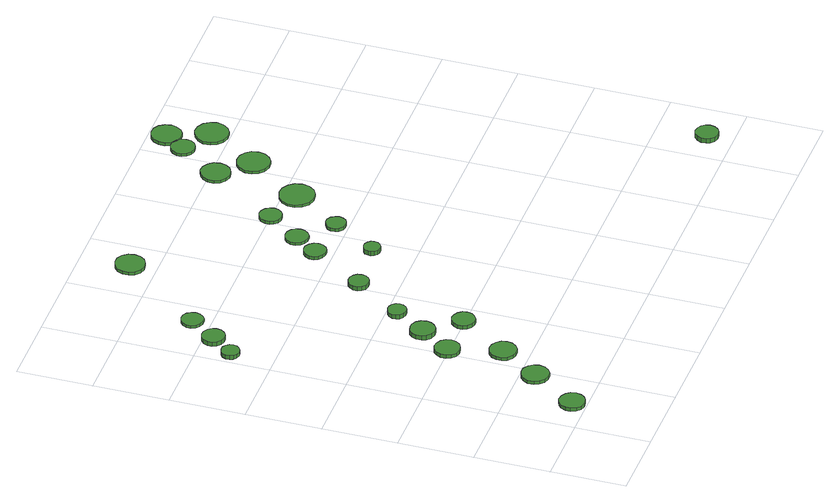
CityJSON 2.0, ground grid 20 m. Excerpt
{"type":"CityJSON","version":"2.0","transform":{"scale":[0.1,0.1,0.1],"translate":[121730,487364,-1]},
"CityObjects":{
"tree1":{"type":"SolitaryVegetationObject","attributes":{"function":"something"},"geometry":[{"type":"MultiSurface","lod":"1","boundaries":[[[0,1,2,3,4,5,6,7,8,9,10,11,12,13,14]],[[15,16,17,18,19,20,21,22,23,24,25,26,27,28,29]],[[0,29,28,1]],[[1,28,27,2]],[[2,27,26,3]],[[3,26,25,4]],[[4,25,24,5]],[[5,24,23,6]],[[6,23,22,7]],[[7,22,21,8]],[[8,21,20,9]],[[9,20,19,10]],[[10,19,18,11]],[[11,18,17,12]],[[12,17,16,13]],[[13,16,15,14]],[[14,15,29,0]]]}]},
"tree2":{"type":"SolitaryVegetationObject","attributes":{"function":"something"},"geometry":[{"type":"MultiSurface","lod":"1","boundaries":[[[30,31,32,33,34,35,36,37,38,39,40,41,42,43,44]],[[45,46,47,48,49,50,51,52,53,54,55,56,57,58,59]],[[30,59,58,31]],[[31,58,57,32]],[[32,57,56,33]],[[33,56,55,34]],[[34,55,54,35]],[[35,54,53,36]],[[36,53,52,37]],[[37,52,51,38]],[[38,51,50,39]],[[39,50,49,40]],[[40,49,48,41]],[[41,48,47,42]],[[42,47,46,43]],[[43,46,45,44]],[[44,45,59,30]]]}]},
"tree3":{"type":"SolitaryVegetationObject","attributes":{"function":"something"},"geometry":[{"type":"MultiSurface","lod":"1","boundaries":[[[60,61,62,63,64,65,66,67,68,69,70,71,72,73,74]],[[75,76,77,78,79,80,81,82,83,84,85,86,87,88,89]],[[60,89,88,61]],[[61,88,87,62]],[[62,87,86,63]],[[63,86,85,64]],[[64,85,84,65]],[[65,84,83,66]],[[66,83,82,67]],[[67,82,81,68]],[[68,81,80,69]],[[69,80,79,70]],[[70,79,78,71]],[[71,78,77,72]],[[72,77,76,73]],[[73,76,75,74]],[[74,75,89,60]]]}]},
"tree4":{"type":"SolitaryVegetationObject","attributes":{"function":"something"},"geometry":[{"type":"MultiSurface","lod":"1","boundaries":[[[90,91,92,93,94,95,96,97,98,99,100,101,102,103,104]],[[105,106,107,108,109,110,111,112,113,114,115,116,117,118,119]],[[90,119,118,91]],[[91,118,117,92]],[[92,117,116,93]],[[93,116,115,94]],[[94,115,114,95]],[[95,114,113,96]],[[96,113,112,97]],[[97,112,111,98]],[[98,111,110,99]],[[99,110,109,100]],[[100,109,108,101]],[[101,108,107,102]],[[102,107,106,103]],[[103,106,105,104]],[[104,105,119,90]]]}]},
"tree5":{"type":"SolitaryVegetationObject","attributes":{"function":"something"},"geometry":[{"type":"MultiSurface","lod":"1","boundaries":[[[120,121,122,123,124,125,126,127,128,129,130,131,132,133,134]],[[135,136,137,138,139,140,141,142,143,144,145,146,147,148,149]],[[120,149,148,121]],[[121,148,147,122]],[[122,147,146,123]],[[123,146,145,124]],[[124,145,144,125]],[[125,144,143,126]],[[126,143,142,127]],[[127,142,141,128]],[[128,141,140,129]],[[129,140,139,130]],[[130,139,138,131]],[[131,138,137,132]],[[132,137,136,133]],[[133,136,135,134]],[[134,135,149,120]]]}]},
"tree6":{"type":"SolitaryVegetationObject","attributes":{"function":"something"},"geometry":[{"type":"MultiSurface","lod":"1","boundaries":[[[150,151,152,153,154,155,156,157,158,159,160,161,162,163,164]],[[165,166,167,168,169,170,171,172,173,174,175,176,177,178,179]],[[150,179,178,151]],[[151,178,177,152]],[[152,177,176,153]],[[153,176,175,154]],[[154,175,174,155]],[[155,174,173,156]],[[156,173,172,157]],[[157,172,171,158]],[[158,171,170,159]],[[159,170,169,160]],[[160,169,168,161]],[[161,168,167,162]],[[162,167,166,163]],[[163,166,165,164]],[[164,165,179,150]]]}]},
"tree7":{"type":"SolitaryVegetationObject","attributes":{"function":"something"},"geometry":[{"type":"MultiSurface","lod":"1","boundaries":[[[180,181,182,183,184,185,186,187,188,189,190,191,192,193,194]],[[195,196,197,198,199,200,201,202,203,204,205,206,207,208,209]],[[180,209,208,181]],[[181,208,207,182]],[[182,207,206,183]],[[183,206,205,184]],[[184,205,204,185]],[[185,204,203,186]],[[186,203,202,187]],[[187,202,201,188]],[[188,201,200,189]],[[189,200,199,190]],[[190,199,198,191]],[[191,198,197,192]],[[192,197,196,193]],[[193,196,195,194]],[[194,195,209,180]]]}]},
"tree8":{"type":"SolitaryVegetationObject","attributes":{"function":"something"},"geometry":[{"type":"MultiSurface","lod":"1","boundaries":[[[210,211,212,213,214,215,216,217,218,219,220,221,222,223,224]],[[225,226,227,228,229,230,231,232,233,234,235,236,237,238,239]],[[210,239,238,211]],[[211,238,237,212]],[[212,237,236,213]],[[213,236,235,214]],[[214,235,234,215]],[[215,234,233,216]],[[216,233,232,217]],[[217,232,231,218]],[[218,231,230,219]],[[219,230,229,220]],[[220,229,228,221]],[[221,228,227,222]],[[222,227,226,223]],[[223,226,225,224]],[[224,225,239,210]]]}]},
"tree9":{"type":"SolitaryVegetationObject","attributes":{"function":"something"},"geometry":[{"type":"MultiSurface","lod":"1","boundaries":[[[240,241,242,243,244,245,246,247,248,249,250,251,252,253,254]],[[255,256,257,258,259,260,261,262,263,264,265,266,267,268,269]],[[240,269,268,241]],[[241,268,267,242]],[[242,267,266,243]],[[243,266,265,244]],[[244,265,264,245]],[[245,264,263,246]],[[246,263,262,247]],[[247,262,261,248]],[[248,261,260,249]],[[249,260,259,250]],[[250,259,258,251]],[[251,258,257,252]],[[252,257,256,253]],[[253,256,255,254]],[[254,255,269,240]]]}]},
"tree10":{"type":"SolitaryVegetationObject","attributes":{"function":"something"},"geometry":[{"type":"MultiSurface","lod":"1","boundaries":[[[270,271,272,273,274,275,276,277,278,279,280,281,282,283,284]],[[285,286,287,288,289,290,291,292,293,294,295,296,297,298,299]],[[270,299,298,271]],[[271,298,297,272]],[[272,297,296,273]],[[273,296,295,274]],[[274,295,294,275]],[[275,294,293,276]],[[276,293,292,277]],[[277,292,291,278]],[[278,291,290,279]],[[279,290,289,280]],[[280,289,288,281]],[[281,288,287,282]],[[282,287,286,283]],[[283,286,285,284]],[[284,285,299,270]]]}]},
"tree11":{"type":"SolitaryVegetationObject","attributes":{"function":"something"},"geometry":[{"type":"MultiSurface","lod":"1","boundaries":[[[300,301,302,303,304,305,306,307,308,309,310,311,312,313,314]],[[315,316,317,318,319,320,321,322,323,324,325,326,327,328,329]],[[300,329,328,301]],[[301,328,327,302]],[[302,327,326,303]],[[303,326,325,304]],[[304,325,324,305]],[[305,324,323,306]],[[306,323,322,307]],[[307,322,321,308]],[[308,321,320,309]],[[309,320,319,310]],[[310,319,318,311]],[[311,318,317,312]],[[312,317,316,313]],[[313,316,315,314]],[[314,315,329,300]]]}]},
"tree12":{"type":"SolitaryVegetationObject","attributes":{"function":"something"},"geometry":[{"type":"MultiSurface","lod":"1","boundaries":[[[330,331,332,333,334,335,336,337,338,339,340,341,342,343,344]],[[345,346,347,348,349,350,351,352,353,354,355,356,357,358,359]],[[330,359,358,331]],[[331,358,357,332]],[[332,357,356,333]],[[333,356,355,334]],[[334,355,354,335]],[[335,354,353,336]],[[336,353,352,337]],[[337,352,351,338]],[[338,351,350,339]],[[339,350,349,340]],[[340,349,348,341]],[[341,348,347,342]],[[342,347,346,343]],[[343,346,345,344]],[[344,345,359,330]]]}]},
"tree13":{"type":"SolitaryVegetationObject","attributes":{"function":"something"},"geometry":[{"type":"MultiSurface","lod":"1","boundaries":[[[360,361,362,363,364,365,366,367,368,369,370,371,372,373,374]],[[375,376,377,378,379,380,381,382,383,384,385,386,387,388,389]],[[360,389,388,361]],[[361,388,387,362]],[[362,387,386,363]],[[363,386,385,364]],[[364,385,384,365]],[[365,384,383,366]],[[366,383,382,367]],[[367,382,381,368]],[[368,381,380,369]],[[369,380,379,370]],[[370,379,378,371]],[[371,378,377,372]],[[372,377,376,373]],[[373,376,375,374]],[[374,375,389,360]]]}]},
"tree14":{"type":"SolitaryVegetationObject","attributes":{"function":"something"},"geometry":[{"type":"MultiSurface","lod":"1","boundaries":[[[390,391,392,393,394,395,396,397,398,399,400,401,402,403,404]],[[405,406,407,408,409,410,411,412,413,414,415,416,417,418,419]],[[390,419,418,391]],[[391,418,417,392]],[[392,417,416,393]],[[393,416,415,394]],[[394,415,414,395]],[[395,414,413,396]],[[396,413,412,397]],[[397,412,411,398]],[[398,411,410,399]],[[399,410,409,400]],[[400,409,408,401]],[[401,408,407,402]],[[402,407,406,403]],[[403,406,405,404]],[[404,405,419,390]]]}]},
"tree15":{"type":"SolitaryVegetationObject","attributes":{"function":"something"},"geometry":[{"type":"MultiSurface","lod":"1","boundaries":[[[420,421,422,423,424,425,426,427,428,429,430,431,432,433,434]],[[435,436,437,438,439,440,441,442,443,444,445,446,447,448,449]],[[420,449,448,421]],[[421,448,447,422]],[[422,447,446,423]],[[423,446,445,424]],[[424,445,444,425]],[[425,444,443,426]],[[426,443,442,427]],[[427,442,441,428]],[[428,441,440,429]],[[429,440,439,430]],[[430,439,438,431]],[[431,438,437,432]],[[432,437,436,433]],[[433,436,435,434]],[[434,435,449,420]]]}]},
"tree16":{"type":"SolitaryVegetationObject","attributes":{"function":"something"},"geometry":[{"type":"MultiSurface","lod":"1","boundaries":[[[450,451,452,453,454,455,456,457,458,459,460,461,462,463,464]],[[465,466,467,468,469,470,471,472,473,474,475,476,477,478,479]],[[450,479,478,451]],[[451,478,477,452]],[[452,477,476,453]],[[453,476,475,454]],[[454,475,474,455]],[[455,474,473,456]],[[456,473,472,457]],[[457,472,471,458]],[[458,471,470,459]],[[459,470,469,460]],[[460,469,468,461]],[[461,468,467,462]],[[462,467,466,463]],[[463,466,465,464]],[[464,465,479,450]]]}]},
"tree17":{"type":"SolitaryVegetationObject","attributes":{"function":"something"},"geometry":[{"type":"MultiSurface","lod":"1","boundaries":[[[480,481,482,483,484,485,486,487,488,489,490,491,492,493,494]],[[495,496,497,498,499,500,501,502,503,504,505,506,507,508,509]],[[480,509,508,481]],[[481,508,507,482]],[[482,507,506,483]],[[483,506,505,484]],[[484,505,504,485]],[[485,504,503,486]],[[486,503,502,487]],[[487,502,501,488]],[[488,501,500,489]],[[489,500,499,490]],[[490,499,498,491]],[[491,498,497,492]],[[492,497,496,493]],[[493,496,495,494]],[[494,495,509,480]]]}]},
"tree18":{"type":"SolitaryVegetationObject","attributes":{"function":"something"},"geometry":[{"type":"MultiSurface","lod":"1","boundaries":[[[510,511,512,513,514,515,516,517,518,519,520,521,522,523,524]],[[525,526,527,528,529,530,531,532,533,534,535,536,537,538,539]],[[510,539,538,511]],[[511,538,537,512]],[[512,537,536,513]],[[513,536,535,514]],[[514,535,534,515]],[[515,534,533,516]],[[516,533,532,517]],[[517,532,531,518]],[[518,531,530,519]],[[519,530,529,520]],[[520,529,528,521]],[[521,528,527,522]],[[522,527,526,523]],[[523,526,525,524]],[[524,525,539,510]]]}]},
"tree19":{"type":"SolitaryVegetationObject","attributes":{"function":"something"},"geometry":[{"type":"MultiSurface","lod":"1","boundaries":[[[540,541,542,543,544,545,546,547,548,549,550,551,552,553,554]],[[555,556,557,558,559,560,561,562,563,564,565,566,567,568,569]],[[540,569,568,541]],[[541,568,567,542]],[[542,567,566,543]],[[543,566,565,544]],[[544,565,564,545]],[[545,564,563,546]],[[546,563,562,547]],[[547,562,561,548]],[[548,561,560,549]],[[549,560,559,550]],[[550,559,558,551]],[[551,558,557,552]],[[552,557,556,553]],[[553,556,555,554]],[[554,555,569,540]]]}]},
"tree20":{"type":"SolitaryVegetationObject","attributes":{"function":"something"},"geometry":[{"type":"MultiSurface","lod":"1","boundaries":[[[570,571,572,573,574,575,576,577,578,579,580,581,582,583,584]],[[585,586,587,588,589,590,591,592,593,594,595,596,597,598,599]],[[570,599,598,571]],[[571,598,597,572]],[[572,597,596,573]],[[573,596,595,574]],[[574,595,594,575]],[[575,594,593,576]],[[576,593,592,577]],[[577,592,591,578]],[[578,591,590,579]],[[579,590,589,580]],[[580,589,588,581]],[[581,588,587,582]],[[582,587,586,583]],[[583,586,585,584]],[[584,585,599,570]]]}]},
"tree21":{"type":"SolitaryVegetationObject","attributes":{"function":"something"},"geometry":[{"type":"MultiSurface","lod":"1","boundaries":[[[600,601,602,603,604,605,606,607,608,609,610,611,612,613,614]],[[615,616,617,618,619,620,621,622,623,624,625,626,627,628,629]],[[600,629,628,601]],[[601,628,627,602]],[[602,627,626,603]],[[603,626,625,604]],[[604,625,624,605]],[[605,624,623,606]],[[606,623,622,607]],[[607,622,621,608]],[[608,621,620,609]],[[609,620,619,610]],[[610,619,618,611]],[[611,618,617,612]],[[612,617,616,613]],[[613,616,615,614]],[[614,615,629,600]]]}]},
"tree22":{"type":"SolitaryVegetationObject","attributes":{"function":"something"},"geometry":[{"type":"MultiSurface","lod":"1","boundaries":[[[630,631,632,633,634,635,636,637,638,639,640,641,642,643,644]],[[645,646,647,648,649,650,651,652,653,654,655,656,657,658,659]],[[630,659,658,631]],[[631,658,657,632]],[[632,657,656,633]],[[633,656,655,634]],[[634,655,654,635]],[[635,654,653,636]],[[636,653,652,637]],[[637,652,651,638]],[[638,651,650,639]],[[639,650,649,640]],[[640,649,648,641]],[[641,648,647,642]],[[642,647,646,643]],[[643,646,645,644]],[[644,645,659,630]]]}]},
"tree23":{"type":"SolitaryVegetationObject","attributes":{"function":"something"},"geometry":[{"type":"MultiSurface","lod":"1","boundaries":[[[660,661,662,663,664,665,666,667,668,669,670,671,672,673,674]],[[675,676,677,678,679,680,681,682,683,684,685,686,687,688,689]],[[660,689,688,661]],[[661,688,687,662]],[[662,687,686,663]],[[663,686,685,664]],[[664,685,684,665]],[[665,684,683,666]],[[666,683,682,667]],[[667,682,681,668]],[[668,681,680,669]],[[669,680,679,670]],[[670,679,678,671]],[[671,678,677,672]],[[672,677,676,673]],[[673,676,675,674]],[[674,675,689,660]]]}]},
"tree24":{"type":"SolitaryVegetationObject","attributes":{"function":"something"},"geometry":[{"type":"MultiSurface","lod":"1","boundaries":[[[690,691,692,693,694,695,696,697,698,699,700,701,702,703,704]],[[705,706,707,708,709,710,711,712,713,714,715,716,717,718,719]],[[690,719,718,691]],[[691,718,717,692]],[[692,717,716,693]],[[693,716,715,694]],[[694,715,714,695]],[[695,714,713,696]],[[696,713,712,697]],[[697,712,711,698]],[[698,711,710,699]],[[699,710,709,700]],[[700,709,708,701]],[[701,708,707,702]],[[702,707,706,703]],[[703,706,705,704]],[[704,705,719,690]]]}]}
},
"vertices":[
[131,39,16],[128,53,16],[120,64,16],[108,71,16],[93,73,16],[80,68,16],[70,59,16],[64,46,16],[64,32,16],[70,19,16],[80,9,16],[93,5,16],[108,7,16],[120,14,16],[128,25,16],[128,25,6],[120,14,6],[108,7,6],[93,5,6],[80,9,6],[70,19,6],[64,32,6],[64,46,6],[70,59,6],[80,68,6],[93,73,6],[108,71,6],[120,64,6],[128,53,6],[131,39,6],
[217,163,15],[214,178,15],[205,190,15],[192,198,15],[177,199,15],[163,195,15],[152,184,15],[145,171,15],[145,155,15],[152,142,15],[163,131,15],[177,127,15],[192,128,15],[205,136,15],[214,148,15],[214,148,6],[205,136,6],[192,128,6],[177,127,6],[163,131,6],[152,142,6],[145,155,6],[145,171,6],[152,184,6],[163,195,6],[177,199,6],[192,198,6],[205,190,6],[214,178,6],[217,163,6],
[53,914,24],[51,924,24],[45,932,24],[37,937,24],[27,938,24],[17,935,24],[10,928,24],[6,919,24],[6,909,24],[10,900,24],[17,893,24],[27,890,24],[37,891,24],[45,896,24],[51,904,24],[51,904,12],[45,896,12],[37,891,12],[27,890,12],[17,893,12],[10,900,12],[6,909,12],[6,919,12],[10,928,12],[17,935,12],[27,938,12],[37,937,12],[45,932,12],[51,924,12],[53,914,12],
[289,270,15],[286,285,15],[277,297,15],[264,305,15],[249,306,15],[235,302,15],[224,292,15],[218,278,15],[218,263,15],[224,249,15],[235,239,15],[249,235,15],[264,236,15],[277,244,15],[286,256,15],[286,256,6],[277,244,6],[264,236,6],[249,235,6],[235,239,6],[224,249,6],[218,263,6],[218,278,6],[224,292,6],[235,302,6],[249,306,6],[264,305,6],[277,297,6],[286,285,6],[289,270,6],
[250,405,17],[247,419,17],[239,430,17],[226,437,17],[212,439,17],[199,435,17],[189,425,17],[183,412,17],[183,398,17],[189,385,17],[199,376,17],[212,372,17],[226,373,17],[239,380,17],[247,392,17],[247,392,7],[239,380,7],[226,373,7],[212,372,7],[199,376,7],[189,385,7],[183,398,7],[183,412,7],[189,425,7],[199,435,7],[212,439,7],[226,437,7],[239,430,7],[247,419,7],[250,405,7],
[113,976,19],[111,988,19],[103,998,19],[92,1005,19],[80,1006,19],[68,1002,19],[58,994,19],[53,982,19],[53,970,19],[58,958,19],[68,950,19],[80,946,19],[92,947,19],[103,953,19],[111,964,19],[111,964,7],[103,953,7],[92,947,7],[80,946,7],[68,950,7],[58,958,7],[53,970,7],[53,982,7],[58,994,7],[68,1002,7],[80,1006,7],[92,1005,7],[103,998,7],[111,988,7],[113,976,7],
[304,487,20],[301,501,20],[293,512,20],[281,519,20],[268,520,20],[254,516,20],[244,507,20],[239,494,20],[239,480,20],[244,468,20],[254,459,20],[268,454,20],[281,456,20],[293,463,20],[301,474,20],[301,474,7],[293,463,7],[281,456,7],[268,454,7],[254,459,7],[244,468,7],[239,480,7],[239,494,7],[244,507,7],[254,516,7],[268,520,7],[281,519,7],[293,512,7],[301,501,7],[304,487,7],
[168,1049,15],[165,1061,15],[158,1071,15],[148,1077,15],[136,1078,15],[124,1074,15],[115,1066,15],[110,1055,15],[110,1043,15],[115,1032,15],[124,1024,15],[136,1020,15],[148,1021,15],[158,1027,15],[165,1037,15],[165,1037,7],[158,1027,7],[148,1021,7],[136,1020,7],[124,1024,7],[115,1032,7],[110,1043,7],[110,1055,7],[115,1066,7],[124,1074,7],[136,1078,7],[148,1077,7],[158,1071,7],[165,1061,7],[168,1049,7],
[375,403,18],[372,416,18],[364,426,18],[353,432,18],[341,434,18],[329,430,18],[319,421,18],[314,410,18],[314,397,18],[319,385,18],[329,377,18],[341,373,18],[353,374,18],[364,381,18],[372,391,18],[372,391,7],[364,381,7],[353,374,7],[341,373,7],[329,377,7],[319,385,7],[314,397,7],[314,410,7],[319,421,7],[329,430,7],[341,434,7],[353,432,7],[364,426,7],[372,416,7],[375,403,7],
[348,572,24],[346,582,24],[340,590,24],[331,595,24],[321,596,24],[311,593,24],[303,586,24],[299,577,24],[299,566,24],[303,557,24],[311,550,24],[321,547,24],[331,548,24],[340,553,24],[346,562,24],[346,562,12],[340,553,12],[331,548,12],[321,547,12],[311,550,12],[303,557,12],[299,566,12],[299,577,12],[303,586,12],[311,593,12],[321,596,12],[331,595,12],[340,590,12],[346,582,12],[348,572,12],
[437,700,25],[435,711,25],[428,720,25],[418,726,25],[407,727,25],[396,724,25],[388,716,25],[383,706,25],[383,694,25],[388,684,25],[396,676,25],[407,673,25],[418,674,25],[428,680,25],[435,689,25],[435,689,13],[428,680,13],[418,674,13],[407,673,13],[396,676,13],[388,684,13],[383,694,13],[383,706,13],[388,716,13],[396,724,13],[407,727,13],[418,726,13],[428,720,13],[435,711,13],[437,700,13],
[356,1270,16],[353,1286,16],[343,1300,16],[329,1308,16],[313,1309,16],[298,1304,16],[285,1293,16],[279,1278,16],[279,1262,16],[285,1247,16],[298,1236,16],[313,1231,16],[329,1233,16],[343,1241,16],[353,1254,16],[353,1254,7],[343,1241,7],[329,1233,7],[313,1231,7],[298,1236,7],[285,1247,7],[279,1262,7],[279,1278,7],[285,1293,7],[298,1304,7],[313,1309,7],[329,1308,7],[343,1300,7],[353,1286,7],[356,1270,7],
[543,848,16],[540,860,16],[533,870,16],[522,877,16],[510,878,16],[498,874,16],[489,866,16],[484,855,16],[484,842,16],[489,831,16],[498,823,16],[510,819,16],[522,820,16],[533,826,16],[540,836,16],[540,836,7],[533,826,7],[522,820,7],[510,819,7],[498,823,7],[489,831,7],[484,842,7],[484,855,7],[489,866,7],[498,874,7],[510,878,7],[522,877,7],[533,870,7],[540,860,7],[543,848,7],
[586,715,22],[584,724,22],[578,731,22],[570,736,22],[561,737,22],[552,734,22],[545,728,22],[542,719,22],[542,710,22],[545,702,22],[552,695,22],[561,693,22],[570,693,22],[578,698,22],[584,706,22],[584,706,9],[578,698,9],[570,693,9],[561,693,9],[552,695,9],[545,702,9],[542,710,9],[542,719,9],[545,728,9],[552,734,9],[561,737,9],[570,736,9],[578,731,9],[584,724,9],[586,715,9],
[589,910,15],[586,923,15],[579,933,15],[568,939,15],[555,941,15],[543,937,15],[534,928,15],[529,917,15],[529,904,15],[534,892,15],[543,884,15],[555,880,15],[568,881,15],[579,888,15],[586,898,15],[586,898,7],[579,888,7],[568,881,7],[555,880,7],[543,884,7],[534,892,7],[529,904,7],[529,917,7],[534,928,7],[543,937,7],[555,941,7],[568,939,7],[579,933,7],[586,923,7],[589,910,7],
[668,834,16],[665,845,16],[659,854,16],[649,860,16],[638,861,16],[628,857,16],[619,850,16],[615,840,16],[615,829,16],[619,819,16],[628,811,16],[638,808,16],[649,809,16],[659,814,16],[665,823,16],[665,823,7],[659,814,7],[649,809,7],[638,808,7],[628,811,7],[619,819,7],[615,829,7],[615,840,7],[619,850,7],[628,857,7],[638,861,7],[649,860,7],[659,854,7],[665,845,7],[668,834,7],
[653,1000,16],[650,1012,16],[643,1022,16],[632,1028,16],[620,1030,16],[608,1026,16],[599,1018,16],[594,1006,16],[594,994,16],[599,983,16],[608,974,16],[620,970,16],[632,972,16],[643,978,16],[650,988,16],[650,988,7],[643,978,7],[632,972,7],[620,970,7],[608,974,7],[599,983,7],[594,994,7],[594,1006,7],[599,1018,7],[608,1026,7],[620,1030,7],[632,1028,7],[643,1022,7],[650,1012,7],[653,1000,7],
[775,965,14],[771,984,14],[760,999,14],[743,1009,14],[724,1011,14],[705,1005,14],[691,992,14],[683,975,14],[683,955,14],[691,938,14],[705,925,14],[724,919,14],[743,921,14],[760,930,14],[771,946,14],[771,946,7],[760,930,7],[743,921,7],[724,919,7],[705,925,7],[691,938,7],[683,955,7],[683,975,7],[691,992,7],[705,1005,7],[724,1011,7],[743,1009,7],[760,999,7],[771,984,7],[775,965,7],
[796,1188,15],[793,1204,15],[783,1217,15],[769,1226,15],[753,1227,15],[738,1222,15],[726,1211,15],[719,1197,15],[719,1180,15],[726,1165,15],[738,1154,15],[753,1149,15],[769,1151,15],[783,1159,15],[793,1172,15],[793,1172,7],[783,1159,7],[769,1151,7],[753,1149,7],[738,1154,7],[726,1165,7],[719,1180,7],[719,1197,7],[726,1211,7],[738,1222,7],[753,1227,7],[769,1226,7],[783,1217,7],[793,1204,7],[796,1188,7],
[871,1111,15],[868,1129,15],[857,1143,15],[842,1152,15],[824,1154,15],[807,1149,15],[793,1137,15],[786,1120,15],[786,1102,15],[793,1086,15],[807,1074,15],[824,1068,15],[842,1070,15],[857,1079,15],[868,1094,15],[868,1094,7],[857,1079,7],[842,1070,7],[824,1068,7],[807,1074,7],[793,1086,7],[786,1102,7],[786,1120,7],[793,1137,7],[807,1149,7],[824,1154,7],[842,1152,7],[857,1143,7],[868,1129,7],[871,1111,7],
[867,1299,15],[865,1312,15],[857,1323,15],[845,1329,15],[832,1331,15],[820,1327,15],[810,1318,15],[804,1306,15],[804,1292,15],[810,1280,15],[820,1272,15],[832,1267,15],[845,1269,15],[857,1275,15],[865,1286,15],[865,1286,7],[857,1275,7],[845,1269,7],[832,1267,7],[820,1272,7],[810,1280,7],[804,1292,7],[804,1306,7],[810,1318,7],[820,1327,7],[832,1331,7],[845,1329,7],[857,1323,7],[865,1312,7],[867,1299,7],
[913,1354,16],[909,1370,16],[900,1384,16],[886,1392,16],[869,1394,16],[854,1389,16],[842,1378,16],[835,1363,16],[835,1346,16],[842,1331,16],[854,1320,16],[869,1315,16],[886,1317,16],[900,1325,16],[909,1339,16],[909,1339,7],[900,1325,7],[886,1317,7],[869,1315,7],[854,1320,7],[842,1331,7],[835,1346,7],[835,1363,7],[842,1378,7],[854,1389,7],[869,1394,7],[886,1392,7],[900,1384,7],[909,1370,7],[913,1354,7],
[959,1249,15],[955,1266,15],[944,1281,15],[928,1290,15],[910,1292,15],[893,1286,15],[880,1274,15],[872,1258,15],[872,1239,15],[880,1223,15],[893,1211,15],[910,1205,15],[928,1207,15],[944,1216,15],[955,1231,15],[955,1231,7],[944,1216,7],[928,1207,7],[910,1205,7],[893,1211,7],[880,1223,7],[872,1239,7],[872,1258,7],[880,1274,7],[893,1286,7],[910,1292,7],[928,1290,7],[944,1281,7],[955,1266,7],[959,1249,7],
[1306,66,31],[1303,78,31],[1296,88,31],[1285,94,31],[1272,96,31],[1260,92,31],[1251,83,31],[1246,72,31],[1246,59,31],[1251,48,31],[1260,39,31],[1272,35,31],[1285,37,31],[1296,43,31],[1303,53,31],[1303,53,18],[1296,43,18],[1285,37,18],[1272,35,18],[1260,39,18],[1251,48,18],[1246,59,18],[1246,72,18],[1251,83,18],[1260,92,18],[1272,96,18],[1285,94,18],[1296,88,18],[1303,78,18],[1306,66,18]
]}
